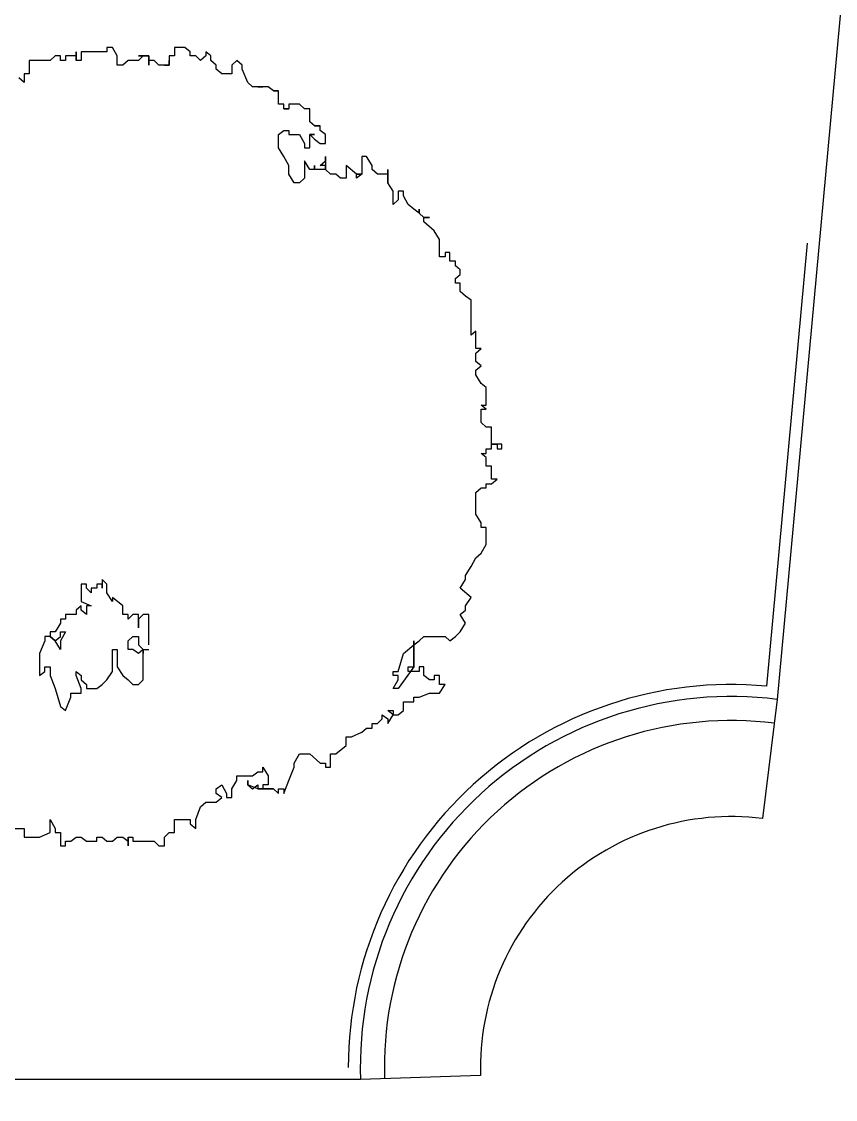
# Model space of a CAD drawing. Extents: x -30 to 1202, y 231 to 898.
# Drawn here: x 167.27 to 174.04, y 364.38 to 373.36 of the extents above; entities that cross this region are included whole.
import ezdxf

# ---------------------------------------------------------------- set-up
doc = ezdxf.new("R2010")
doc.units = 0
doc.header["$LTSCALE"] = 0.04
doc.layers.get('0').update_dxf_attribs({"linetype": 'CONTINUOUS'})
for name, color, linetype in [('0.1', 1, 'CONTINUOUS'), ('0.5', 5, 'CONTINUOUS'), ('CONTORXXNP----00', 255, 'CONTINUOUS'), ('PISO', 1, 'CONTINUOUS'), ('PISOS', 1, 'CONTINUOUS')]:
    doc.layers.add(name, color=color, linetype=linetype)
doc.styles.get("Standard").update_dxf_attribs({"font": 'romans.shx'})

# ---------------------------------------------------------------- blocks, each defined once
blk = doc.blocks.new('ARB3')
at = {"color": 0}
for p, q in [((0.0136, 0.4913), (0.0078, 0.4913)), ((0.0078, 0.4913), (0.0078, 0.4852)), ((0.0078, 0.4852), (0.0078, 0.4782)), ((0.0078, 0.4782), (0.0078, 0.4852)), ((0.0078, 0.4852), (0.0136, 0.4852)), ((0.0078, 0.4852), (0.0136, 0.4852)), ((0.0136, 0.4852), (0.0136, 0.4913)), ((0.0581, 0.4782), (0.0523, 0.4852)), ((0.0523, 0.4852), (0.0523, 0.4782)), ((-0.0646, 0.4713), (-0.0698, 0.4652)), ((-0.042, 0.4713), (-0.0646, 0.4713)), ((-0.0368, 0.4713), (-0.042, 0.4652)), ((-0.042, 0.4652), (-0.042, 0.4713)), ((-0.0368, 0.4652), (-0.0368, 0.4713)), ((-0.0142, 0.4713), (-0.02, 0.4652)), ((0.0078, 0.4782), (-0.0142, 0.4782)), ((-0.0142, 0.4782), (-0.0142, 0.4713)), ((0.0136, 0.4782), (0.0078, 0.4782)), ((0.0136, 0.4713), (0.0136, 0.4782)), ((0.0194, 0.4713), (0.0136, 0.4713)), ((0.0245, 0.4713), (0.0194, 0.4652)), ((0.0194, 0.4652), (0.0194, 0.4713)), ((0.0355, 0.4713), (0.0245, 0.4713)), ((0.0523, 0.4782), (0.0355, 0.4782)), ((0.0355, 0.4782), (0.0355, 0.4713)), ((0.0581, 0.4713), (0.0581, 0.4782)), ((0.0633, 0.4713), (0.0581, 0.4713)), ((0.0633, 0.4652), (0.0633, 0.4713)), ((0.1356, 0.4713), (0.1137, 0.4713)), ((0.1137, 0.4713), (0.1137, 0.4652)), ((0.1466, 0.4652), (0.1356, 0.4713)), ((-0.1143, 0.4583), (-0.1363, 0.4583)), ((-0.1363, 0.4583), (-0.1311, 0.4521)), ((-0.1085, 0.4583), (-0.1143, 0.4652)), ((-0.1143, 0.4652), (-0.1143, 0.4583)), ((-0.0975, 0.4583), (-0.1085, 0.4583)), ((-0.0924, 0.4652), (-0.0975, 0.4583)), ((-0.0866, 0.4583), (-0.0924, 0.4652)), ((-0.0807, 0.4583), (-0.0866, 0.4583)), ((-0.0698, 0.4652), (-0.0807, 0.4583)), ((-0.02, 0.4652), (-0.0368, 0.4652)), ((0.0691, 0.4583), (0.0633, 0.4652)), ((0.0969, 0.4583), (0.0691, 0.4583)), ((0.1079, 0.4652), (0.0969, 0.4583)), ((0.1137, 0.4652), (0.1079, 0.4652)), ((0.1524, 0.4583), (0.1466, 0.4652)), ((0.1634, 0.4521), (0.1524, 0.4583)), ((-0.1809, 0.4452), (-0.1867, 0.4383)), ((-0.1757, 0.4521), (-0.1809, 0.4452)), ((-0.1311, 0.4521), (-0.1757, 0.4521)), ((0.175, 0.4452), (0.1634, 0.4521)), ((0.1802, 0.4452), (0.175, 0.4452)), ((0.1912, 0.4383), (0.1802, 0.4452)), ((0.2028, 0.4521), (0.1912, 0.4383)), ((0.2138, 0.4452), (0.2028, 0.4521)), ((0.219, 0.4452), (0.2138, 0.4452)), ((0.2248, 0.4383), (0.219, 0.4452)), ((0.2358, 0.4452), (0.2248, 0.4383)), ((0.2467, 0.4383), (0.2358, 0.4452)), ((-0.2196, 0.4321), (-0.2254, 0.4321)), ((-0.2254, 0.4321), (-0.2254, 0.4252)), ((-0.2144, 0.4383), (-0.2196, 0.4321)), ((-0.2086, 0.4383), (-0.2144, 0.4383)), ((-0.2035, 0.4321), (-0.2086, 0.4383)), ((-0.1976, 0.4321), (-0.2035, 0.4321)), ((-0.1867, 0.4383), (-0.1976, 0.4383)), ((-0.1976, 0.4383), (-0.1976, 0.4321)), ((0.2525, 0.4321), (0.2467, 0.4383)), ((0.2584, 0.4252), (0.2525, 0.4321)), ((-0.2532, 0.4121), (-0.2642, 0.4052)), ((-0.2312, 0.4121), (-0.2532, 0.4121)), ((-0.2254, 0.4252), (-0.2364, 0.4252)), ((-0.2364, 0.4252), (-0.2364, 0.419)), ((-0.2364, 0.419), (-0.2312, 0.419)), ((-0.2312, 0.419), (-0.2312, 0.4121)), ((0.2525, 0.419), (0.2584, 0.4252)), ((0.2525, 0.3921), (0.2525, 0.419)), ((0.3139, 0.4121), (0.3023, 0.4121)), ((0.3023, 0.4121), (0.3023, 0.4052)), ((0.3249, 0.4121), (0.3139, 0.419)), ((0.3139, 0.419), (0.3139, 0.4121)), ((0.3249, 0.399), (0.3249, 0.4121)), ((-0.281, 0.3921), (-0.281, 0.399)), ((-0.281, 0.399), (-0.281, 0.3921)), ((-0.2642, 0.4052), (-0.2758, 0.3921)), ((0.3023, 0.4052), (0.3081, 0.4052)), ((0.3081, 0.399), (0.3023, 0.3921)), ((0.3081, 0.4052), (0.3081, 0.399)), ((0.3301, 0.386), (0.3249, 0.399)), ((-0.2868, 0.386), (-0.2919, 0.386)), ((-0.2919, 0.386), (-0.2868, 0.386)), ((-0.2868, 0.386), (-0.2919, 0.3791)), ((-0.281, 0.3921), (-0.2868, 0.386)), ((-0.2758, 0.3921), (-0.281, 0.3921)), ((0.2584, 0.386), (0.2525, 0.3921)), ((0.2635, 0.3791), (0.2584, 0.386)), ((0.3023, 0.3921), (0.2913, 0.3921)), ((0.2913, 0.3921), (0.2913, 0.386)), ((0.2913, 0.386), (0.2971, 0.386)), ((0.2971, 0.386), (0.2971, 0.3721)), ((0.3301, 0.3791), (0.3301, 0.386)), ((-0.2978, 0.3721), (-0.3087, 0.366)), ((-0.2919, 0.3791), (-0.2978, 0.3721)), ((0.2913, 0.3791), (0.2584, 0.3791)), ((0.2584, 0.3791), (0.2913, 0.3791)), ((0.2745, 0.366), (0.2635, 0.3791)), ((0.2913, 0.3721), (0.2913, 0.3791)), ((0.2913, 0.3791), (0.3191, 0.3591)), ((0.2971, 0.3721), (0.2913, 0.3721)), ((0.3359, 0.3791), (0.3301, 0.3791)), ((0.3359, 0.366), (0.3359, 0.3791)), ((-0.3087, 0.366), (-0.3146, 0.366)), ((-0.3146, 0.366), (-0.3146, 0.3591)), ((-0.3146, 0.3591), (-0.3036, 0.3591)), ((-0.3036, 0.3591), (-0.2978, 0.3529)), ((0.2971, 0.3591), (0.2745, 0.366)), ((0.2971, 0.3529), (0.2971, 0.3591)), ((0.3081, 0.3591), (0.3023, 0.3591)), ((0.3023, 0.3591), (0.3023, 0.3529)), ((0.3191, 0.3529), (0.3081, 0.3591)), ((0.3191, 0.3591), (0.3191, 0.3529)), ((0.3468, 0.366), (0.3359, 0.366)), ((0.3527, 0.3591), (0.3468, 0.366)), ((0.3527, 0.3529), (0.3527, 0.3591)), ((-0.3255, 0.346), (-0.3423, 0.346)), ((-0.3423, 0.346), (-0.3365, 0.346)), ((-0.3365, 0.346), (-0.3365, 0.3329)), ((-0.3146, 0.3529), (-0.3255, 0.346)), ((-0.2978, 0.3529), (-0.3146, 0.3529)), ((0.3023, 0.3529), (0.2971, 0.3529)), ((0.3527, 0.3529), (0.3468, 0.346)), ((0.3468, 0.346), (0.3468, 0.3529)), ((0.3468, 0.3529), (0.3527, 0.3529)), ((0.3636, 0.346), (0.3527, 0.3529)), ((0.3527, 0.3391), (0.3578, 0.346)), ((0.3578, 0.346), (0.3636, 0.346)), ((-0.3365, 0.3329), (-0.3423, 0.326)), ((0.3578, 0.3391), (0.3527, 0.3391)), ((0.3636, 0.3329), (0.3578, 0.3391)), ((0.3636, 0.326), (0.3636, 0.3329)), ((-0.3475, 0.326), (-0.3591, 0.3191)), ((-0.3591, 0.3191), (-0.3591, 0.3129)), ((-0.3423, 0.326), (-0.3475, 0.326)), ((0.3695, 0.326), (0.3636, 0.326)), ((0.3695, 0.3191), (0.3695, 0.326)), ((0.3746, 0.3129), (0.3695, 0.3191)), ((-0.3591, 0.3129), (-0.3365, 0.3129)), ((-0.3365, 0.306), (-0.3475, 0.2929)), ((-0.3365, 0.3129), (-0.3365, 0.306)), ((-0.3365, 0.306), (-0.3365, 0.3129)), ((-0.3365, 0.3129), (-0.3313, 0.306)), ((-0.3313, 0.306), (-0.3365, 0.306)), ((0.3804, 0.2998), (0.3746, 0.3129)), ((-0.3475, 0.2929), (-0.3313, 0.2929)), ((-0.3313, 0.2929), (-0.3313, 0.286)), ((0.3804, 0.2929), (0.3804, 0.2998)), ((0.3914, 0.2929), (0.3804, 0.2929)), ((0.4024, 0.2799), (0.3914, 0.2929)), ((-0.3313, 0.286), (-0.3365, 0.2799)), ((-0.3365, 0.2799), (-0.3365, 0.2729)), ((0.4024, 0.2729), (0.4024, 0.2799)), ((-0.3869, 0.2668), (-0.3921, 0.2599)), ((-0.3753, 0.2668), (-0.3869, 0.2668)), ((-0.3753, 0.2599), (-0.3753, 0.2668)), ((-0.3533, 0.2668), (-0.3591, 0.2668)), ((-0.3591, 0.2668), (-0.3423, 0.2668)), ((-0.3475, 0.2599), (-0.3533, 0.2668)), ((-0.3423, 0.2668), (-0.3475, 0.2668)), ((-0.3475, 0.2668), (-0.3475, 0.2599)), ((-0.3365, 0.2729), (-0.3423, 0.2668)), ((-0.3423, 0.2668), (-0.3423, 0.2529)), ((0.4192, 0.2729), (0.4024, 0.2729)), ((0.414, 0.2599), (0.414, 0.2668)), ((0.414, 0.2668), (0.4192, 0.2668)), ((0.4192, 0.2668), (0.4192, 0.2729)), ((-0.3979, 0.2529), (-0.403, 0.2468)), ((-0.3921, 0.2599), (-0.3979, 0.2599)), ((-0.3979, 0.2599), (-0.3979, 0.2529)), ((-0.3979, 0.2529), (-0.3979, 0.2599)), ((-0.3979, 0.2599), (-0.3979, 0.2529)), ((-0.3869, 0.2468), (-0.3869, 0.2529)), ((-0.3869, 0.2529), (-0.3869, 0.2468)), ((-0.3869, 0.2468), (-0.3811, 0.2529)), ((-0.3811, 0.2529), (-0.3753, 0.2599)), ((-0.3423, 0.2529), (-0.3475, 0.2529)), ((-0.3475, 0.2529), (-0.3423, 0.2529)), ((-0.3423, 0.2529), (-0.3423, 0.2468)), ((0.4024, 0.2468), (0.414, 0.2599)), ((-0.4198, 0.2399), (-0.4256, 0.2337)), ((-0.4256, 0.2337), (-0.4256, 0.2199)), ((-0.403, 0.2468), (-0.4198, 0.2468)), ((-0.4198, 0.2468), (-0.4198, 0.2399)), ((-0.3701, 0.2468), (-0.3869, 0.2468)), ((-0.3869, 0.2337), (-0.3753, 0.2399)), ((-0.3869, 0.2199), (-0.3869, 0.2337)), ((-0.3753, 0.2399), (-0.3701, 0.2399)), ((-0.3701, 0.2399), (-0.3701, 0.2468)), ((-0.3423, 0.2468), (-0.3533, 0.2399)), ((-0.3533, 0.2399), (-0.3313, 0.2399)), ((-0.3313, 0.2399), (-0.3255, 0.2337)), ((-0.3255, 0.2337), (-0.3255, 0.2268)), ((0.4024, 0.2337), (0.4024, 0.2468)), ((0.414, 0.2268), (0.4024, 0.2337)), ((-0.4256, 0.2199), (-0.4198, 0.2199)), ((-0.4198, 0.2199), (-0.4198, 0.2137)), ((-0.4198, 0.2137), (-0.4198, 0.2199)), ((-0.4198, 0.2199), (-0.4198, 0.2137)), ((-0.3921, 0.2137), (-0.3921, 0.2199)), ((-0.3921, 0.2199), (-0.3869, 0.2199)), ((-0.3475, 0.2199), (-0.3591, 0.2137)), ((-0.3365, 0.2199), (-0.3475, 0.2199)), ((-0.3255, 0.2268), (-0.3365, 0.2199)), ((0.4192, 0.2268), (0.414, 0.2268)), ((0.436, 0.2199), (0.4192, 0.2268)), ((0.4528, 0.2137), (0.436, 0.2199)), ((-0.4256, 0.2068), (-0.4424, 0.2068)), ((-0.4424, 0.2068), (-0.4424, 0.2007)), ((-0.4424, 0.2007), (-0.4424, 0.2068)), ((-0.4424, 0.2068), (-0.4424, 0.2007)), ((-0.4198, 0.2137), (-0.4256, 0.2137)), ((-0.4256, 0.2137), (-0.4256, 0.2068)), ((-0.3869, 0.2068), (-0.3921, 0.2137)), ((-0.3701, 0.2068), (-0.3869, 0.2068)), ((-0.3591, 0.2137), (-0.3701, 0.2068)), ((0.447, 0.2068), (0.447, 0.2137)), ((0.447, 0.2137), (0.4528, 0.2137)), ((0.447, 0.2007), (0.4528, 0.2068)), ((0.4528, 0.2068), (0.447, 0.2068)), ((-0.4424, 0.2007), (-0.4476, 0.1937)), ((-0.4476, 0.1937), (-0.4476, 0.1807)), ((0.4192, 0.1868), (0.4302, 0.1937)), ((0.4302, 0.1937), (0.4418, 0.1937)), ((0.4418, 0.1937), (0.4418, 0.1868)), ((0.447, 0.1807), (0.447, 0.2007)), ((-0.4476, 0.1807), (-0.4476, 0.1868)), ((-0.4476, 0.1868), (-0.4476, 0.1737)), ((0.425, 0.1868), (0.4192, 0.1868)), ((0.425, 0.1807), (0.425, 0.1868)), ((0.4302, 0.1737), (0.425, 0.1807)), ((0.4418, 0.1868), (0.447, 0.1868)), ((0.447, 0.1807), (0.4418, 0.1676)), ((0.447, 0.1737), (0.4418, 0.1807)), ((0.4418, 0.1807), (0.447, 0.1807)), ((0.447, 0.1868), (0.447, 0.1807)), ((-0.4534, 0.1676), (-0.4702, 0.1607)), ((-0.4476, 0.1737), (-0.4534, 0.1676)), ((0.4302, 0.1537), (0.4302, 0.1737)), ((0.4418, 0.1676), (0.436, 0.1676)), ((0.436, 0.1676), (0.4418, 0.1676)), ((0.4418, 0.1676), (0.447, 0.1737)), ((-0.4754, 0.1607), (-0.4812, 0.1537)), ((-0.4812, 0.1537), (-0.4754, 0.1476)), ((-0.4702, 0.1607), (-0.4754, 0.1607)), ((0.436, 0.1537), (0.4302, 0.1537)), ((0.447, 0.1476), (0.436, 0.1537)), ((-0.4754, 0.1476), (-0.4644, 0.1476)), ((-0.4644, 0.1476), (-0.4644, 0.1345)), ((0.4418, 0.1345), (0.4528, 0.1407)), ((0.4579, 0.1476), (0.447, 0.1476)), ((0.4528, 0.1407), (0.4579, 0.1407)), ((0.4579, 0.1407), (0.4579, 0.1476)), ((-0.4754, 0.1276), (-0.4812, 0.1207)), ((-0.4702, 0.1276), (-0.4754, 0.1276)), ((-0.4644, 0.1345), (-0.4702, 0.1276)), ((0.447, 0.1276), (0.4418, 0.1345)), ((0.4528, 0.1276), (0.447, 0.1276)), ((0.4579, 0.1345), (0.4528, 0.1276)), ((0.4638, 0.1276), (0.4579, 0.1345)), ((0.4638, 0.1145), (0.4638, 0.1276)), ((-0.487, 0.1207), (-0.4922, 0.1145)), ((-0.4922, 0.1145), (-0.487, 0.1145)), ((-0.4812, 0.1207), (-0.487, 0.1207)), ((-0.487, 0.1145), (-0.4812, 0.1076)), ((0.4696, 0.1076), (0.4638, 0.1145)), ((-0.4812, 0.1076), (-0.487, 0.1015)), ((-0.487, 0.1015), (-0.487, 0.0945)), ((0.4857, 0.1015), (0.4696, 0.1076)), ((0.4973, 0.1015), (0.4857, 0.1015)), ((0.4915, 0.0945), (0.4973, 0.1015)), ((-0.487, 0.0945), (-0.4922, 0.0945)), ((0.4857, 0.0745), (0.4857, 0.0945)), ((0.4857, 0.0945), (0.4915, 0.0945)), ((-0.498, 0.0745), (-0.487, 0.0745)), ((-0.487, 0.0745), (-0.487, 0.0676)), ((0.5025, 0.0745), (0.4857, 0.0745)), ((0.5025, 0.0676), (0.5025, 0.0745)), ((-0.487, 0.0676), (-0.4754, 0.0676)), ((-0.4754, 0.0676), (-0.4812, 0.0676)), ((-0.4812, 0.0676), (-0.4754, 0.0676)), ((-0.4754, 0.0676), (-0.4754, 0.0615)), ((-0.4754, 0.0615), (-0.4754, 0.0676)), ((-0.4754, 0.0676), (-0.4754, 0.0546)), ((0.5083, 0.0615), (0.5025, 0.0676)), ((0.5193, 0.0615), (0.5083, 0.0615)), ((0.5193, 0.0546), (0.5193, 0.0615)), ((-0.4754, 0.0415), (-0.487, 0.0415)), ((-0.487, 0.0415), (-0.487, 0.0284)), ((-0.4754, 0.0546), (-0.4812, 0.0484)), ((-0.4812, 0.0484), (-0.4812, 0.0415)), ((-0.4812, 0.0415), (-0.4754, 0.0415)), ((0.2635, 0.0415), (0.2248, 0.0415)), ((0.2248, 0.0415), (0.2248, 0.0346)), ((0.2693, 0.0346), (0.2693, 0.0415)), ((0.5135, 0.0484), (0.5193, 0.0546)), ((0.5135, 0.0215), (0.5135, 0.0484)), ((-0.487, 0.0284), (-0.487, 0.0346)), ((-0.487, 0.0346), (-0.4812, 0.0284)), ((-0.4812, 0.0284), (-0.4812, 0.0153)), ((0.2248, 0.0346), (0.2306, 0.0284)), ((0.2416, 0.0284), (0.2248, 0.0284)), ((0.2248, 0.0284), (0.2248, 0.0215)), ((0.2306, 0.0284), (0.2416, 0.0284)), ((0.2525, 0.0215), (0.2525, 0.0284)), ((0.2525, 0.0284), (0.2635, 0.0284)), ((0.2635, 0.0284), (0.2693, 0.0346)), ((0.3081, 0.0346), (0.2693, 0.0346)), ((0.2693, 0.0346), (0.2745, 0.0284)), ((0.2693, 0.0346), (0.2745, 0.0346)), ((0.2745, 0.0346), (0.2693, 0.0346)), ((0.2745, 0.0284), (0.2693, 0.0215)), ((0.3139, 0.0284), (0.3081, 0.0346)), ((0.3139, 0.0215), (0.3139, 0.0284)), ((-0.4812, 0.0153), (-0.4754, 0.0084)), ((0.2248, 0.0215), (0.2306, 0.0153)), ((0.2306, 0.0153), (0.2248, 0.0153)), ((0.2248, 0.0153), (0.2248, 0.0084)), ((0.2584, 0.0153), (0.2525, 0.0215)), ((0.2693, 0.0153), (0.2584, 0.0153)), ((0.2693, 0.0215), (0.2693, 0.0153)), ((0.3023, 0.0084), (0.3081, 0.0153)), ((0.3081, 0.0153), (0.3139, 0.0215)), ((0.5083, 0.0153), (0.5083, 0.0215)), ((0.5083, 0.0215), (0.5135, 0.0215)), ((0.5083, 0.0084), (0.5135, 0.0153)), ((0.5193, 0.0153), (0.5083, 0.0153)), ((0.5135, 0.0153), (0.5193, 0.0153)), ((-0.487, 0.0015), (-0.498, -0.0047)), ((-0.4754, 0.0015), (-0.487, 0.0015)), ((-0.4754, 0.0084), (-0.4754, 0.0015)), ((0.2138, 0.0084), (0.2028, -0.0047)), ((0.2248, 0.0084), (0.2138, 0.0084)), ((0.2693, -0.0047), (0.2693, 0.0015)), ((0.2693, 0.0015), (0.2913, 0.0015)), ((0.2913, 0.0015), (0.3023, 0.0084)), ((0.5083, 0.0015), (0.5083, 0.0084)), ((0.5135, -0.0047), (0.5083, 0.0015)), ((0.186, -0.0116), (0.1802, -0.0177)), ((0.197, -0.0116), (0.186, -0.0116)), ((0.208, -0.0047), (0.197, -0.0116)), ((0.2028, -0.0047), (0.208, -0.0047)), ((0.2971, -0.0047), (0.2693, -0.0047)), ((0.3081, -0.0116), (0.2971, -0.0047)), ((0.3139, -0.0177), (0.3081, -0.0116)), ((0.5083, -0.0177), (0.5135, -0.0116)), ((0.5135, -0.0116), (0.5135, -0.0047)), ((0.1802, -0.0177), (0.1912, -0.0177)), ((0.1912, -0.0177), (0.186, -0.0177)), ((0.186, -0.0177), (0.186, -0.0247)), ((0.186, -0.0247), (0.1912, -0.0247)), ((0.1912, -0.0247), (0.1912, -0.0316)), ((0.3191, -0.0247), (0.3139, -0.0177)), ((0.3191, -0.0377), (0.3191, -0.0247)), ((0.5083, -0.0247), (0.5083, -0.0177)), ((0.5135, -0.0247), (0.5083, -0.0247)), ((0.5135, -0.0377), (0.5135, -0.0247)), ((0.1912, -0.0377), (0.186, -0.0377)), ((0.186, -0.0377), (0.186, -0.0446)), ((0.1912, -0.0316), (0.197, -0.0316)), ((0.197, -0.0316), (0.1912, -0.0377)), ((0.208, -0.0446), (0.2138, -0.0316)), ((0.2138, -0.0316), (0.2138, -0.0377)), ((0.2138, -0.0377), (0.2248, -0.0377)), ((0.2248, -0.0377), (0.219, -0.0446)), ((0.3081, -0.0446), (0.3139, -0.0377)), ((0.3139, -0.0377), (0.3191, -0.0377)), ((0.5083, -0.0446), (0.5135, -0.0377)), ((-0.4922, -0.0446), (-0.4812, -0.0446)), ((-0.4812, -0.0508), (-0.4922, -0.0508)), ((-0.4922, -0.0508), (-0.487, -0.0508)), ((-0.487, -0.0508), (-0.487, -0.0646)), ((-0.4812, -0.0446), (-0.4812, -0.0508)), ((0.186, -0.0446), (0.208, -0.0446)), ((0.219, -0.0446), (0.2138, -0.0446)), ((0.2138, -0.0446), (0.219, -0.0508)), ((0.219, -0.0508), (0.2248, -0.0508)), ((0.2248, -0.0508), (0.2248, -0.0646)), ((0.2971, -0.0508), (0.3023, -0.0446)), ((0.3023, -0.0508), (0.2971, -0.0508)), ((0.3191, -0.0446), (0.3023, -0.0508)), ((0.3023, -0.0446), (0.3081, -0.0446)), ((0.3249, -0.0446), (0.3191, -0.0446)), ((0.3249, -0.0577), (0.3249, -0.0446)), ((0.5083, -0.0508), (0.5083, -0.0446)), ((0.5135, -0.0577), (0.5083, -0.0508)), ((-0.487, -0.0646), (-0.4812, -0.0646)), ((-0.4812, -0.0646), (-0.4812, -0.0708)), ((0.2248, -0.0646), (0.2306, -0.0646)), ((0.2306, -0.0646), (0.2306, -0.0708)), ((0.2467, -0.0708), (0.2467, -0.0646)), ((0.2467, -0.0646), (0.2584, -0.0708)), ((0.3301, -0.0577), (0.3249, -0.0577)), ((0.3468, -0.0646), (0.3301, -0.0577)), ((0.3417, -0.0708), (0.3468, -0.0646)), ((0.5135, -0.0646), (0.5135, -0.0577)), ((0.5193, -0.0646), (0.5135, -0.0646)), ((0.5193, -0.0708), (0.5193, -0.0646)), ((-0.4812, -0.0708), (-0.487, -0.0708)), ((-0.487, -0.0708), (-0.487, -0.0777)), ((-0.487, -0.0777), (-0.4812, -0.0839)), ((0.2306, -0.0708), (0.2358, -0.0708)), ((0.2358, -0.0708), (0.2467, -0.0777)), ((0.2525, -0.0708), (0.2467, -0.0708)), ((0.2467, -0.0777), (0.2467, -0.0839)), ((0.2584, -0.0777), (0.2525, -0.0708)), ((0.2525, -0.0839), (0.2584, -0.0777)), ((0.2584, -0.0777), (0.2525, -0.0839)), ((0.2584, -0.0708), (0.2693, -0.0708)), ((0.2693, -0.0708), (0.2584, -0.0777)), ((0.3023, -0.0839), (0.3191, -0.0777)), ((0.3191, -0.0777), (0.3417, -0.0708)), ((0.4857, -0.0839), (0.4973, -0.0777)), ((0.4973, -0.0777), (0.5025, -0.0777)), ((0.5025, -0.0777), (0.5025, -0.0708)), ((0.5025, -0.0708), (0.5193, -0.0708)), ((-0.4812, -0.0839), (-0.4812, -0.1108)), ((0.2467, -0.0839), (0.2525, -0.0839)), ((0.2525, -0.0839), (0.2525, -0.0908)), ((0.2525, -0.0908), (0.2584, -0.0908)), ((0.2584, -0.0908), (0.2745, -0.0977)), ((0.2913, -0.0908), (0.2913, -0.0839)), ((0.2913, -0.0839), (0.3023, -0.0839)), ((0.2971, -0.0908), (0.2913, -0.0908)), ((0.3023, -0.0977), (0.2971, -0.0908)), ((0.5025, -0.0839), (0.4857, -0.0839)), ((0.5083, -0.0977), (0.5025, -0.0839)), ((0.2745, -0.0977), (0.3023, -0.0977)), ((0.5083, -0.1169), (0.5083, -0.0977)), ((-0.4812, -0.1108), (-0.4644, -0.1108)), ((-0.4644, -0.1108), (-0.4644, -0.1169)), ((-0.4644, -0.1169), (-0.4534, -0.1169)), ((-0.4534, -0.1169), (-0.4592, -0.1238)), ((0.4973, -0.1369), (0.4973, -0.1169)), ((0.4973, -0.1169), (0.5083, -0.1169))]:
    blk.add_line(p, q, dxfattribs=at)
for p, q in [((-0.4922, 0.0945), (-0.498, 0.0876)), ((-0.498, 0.0876), (-0.498, 0.0745)), ((-0.498, -0.0047), (-0.498, -0.0116)), ((-0.498, -0.0116), (-0.4922, -0.0116)), ((-0.4922, -0.0116), (-0.4922, -0.0446))]:
    blk.add_line(p, q)
at = {"layer": 'CONTORXXNP----00'}
for p, q in [((0.0523, 0.4852), (0.0523, 0.4782)), ((0.0581, 0.4782), (0.0523, 0.4852)), ((-0.0646, 0.4713), (-0.0698, 0.4652)), ((-0.042, 0.4713), (-0.0646, 0.4713)), ((-0.042, 0.4652), (-0.042, 0.4713)), ((-0.0368, 0.4713), (-0.042, 0.4652)), ((-0.0368, 0.4652), (-0.0368, 0.4713)), ((-0.0142, 0.4713), (-0.02, 0.4652)), ((-0.0142, 0.4782), (-0.0142, 0.4713)), ((0.0078, 0.4782), (-0.0142, 0.4782)), ((0.0136, 0.4782), (0.0078, 0.4782)), ((0.0136, 0.4713), (0.0136, 0.4782)), ((0.0194, 0.4713), (0.0136, 0.4713)), ((0.0194, 0.4652), (0.0194, 0.4713)), ((0.0245, 0.4713), (0.0194, 0.4652)), ((0.0355, 0.4713), (0.0245, 0.4713)), ((0.0355, 0.4782), (0.0355, 0.4713)), ((0.0523, 0.4782), (0.0355, 0.4782)), ((0.0581, 0.4713), (0.0581, 0.4782)), ((0.0633, 0.4713), (0.0581, 0.4713)), ((0.0633, 0.4652), (0.0633, 0.4713)), ((0.1137, 0.4713), (0.1137, 0.4652)), ((0.1356, 0.4713), (0.1137, 0.4713)), ((0.1466, 0.4652), (0.1356, 0.4713)), ((-0.1363, 0.4583), (-0.1311, 0.4521)), ((-0.1143, 0.4583), (-0.1363, 0.4583)), ((-0.1143, 0.4652), (-0.1143, 0.4583)), ((-0.1085, 0.4583), (-0.1143, 0.4652)), ((-0.0975, 0.4583), (-0.1085, 0.4583)), ((-0.0924, 0.4652), (-0.0975, 0.4583)), ((-0.0866, 0.4583), (-0.0924, 0.4652)), ((-0.0807, 0.4583), (-0.0866, 0.4583)), ((-0.0698, 0.4652), (-0.0807, 0.4583)), ((-0.02, 0.4652), (-0.0368, 0.4652)), ((0.0691, 0.4583), (0.0633, 0.4652)), ((0.0969, 0.4583), (0.0691, 0.4583)), ((0.1079, 0.4652), (0.0969, 0.4583)), ((0.1137, 0.4652), (0.1079, 0.4652)), ((0.1524, 0.4583), (0.1466, 0.4652)), ((0.1634, 0.4521), (0.1524, 0.4583)), ((-0.1809, 0.4452), (-0.1867, 0.4383)), ((-0.1757, 0.4521), (-0.1809, 0.4452)), ((-0.1311, 0.4521), (-0.1757, 0.4521)), ((0.175, 0.4452), (0.1634, 0.4521)), ((0.1802, 0.4452), (0.175, 0.4452)), ((0.1912, 0.4383), (0.1802, 0.4452)), ((0.2028, 0.4521), (0.1912, 0.4383)), ((0.2138, 0.4452), (0.2028, 0.4521)), ((0.219, 0.4452), (0.2138, 0.4452)), ((0.2248, 0.4383), (0.219, 0.4452)), ((0.2358, 0.4452), (0.2248, 0.4383)), ((0.2467, 0.4383), (0.2358, 0.4452)), ((-0.2254, 0.4321), (-0.2254, 0.4252)), ((-0.2196, 0.4321), (-0.2254, 0.4321)), ((-0.2144, 0.4383), (-0.2196, 0.4321)), ((-0.2086, 0.4383), (-0.2144, 0.4383)), ((-0.2035, 0.4321), (-0.2086, 0.4383)), ((-0.1976, 0.4321), (-0.2035, 0.4321)), ((-0.1976, 0.4383), (-0.1976, 0.4321)), ((-0.1867, 0.4383), (-0.1976, 0.4383)), ((0.2525, 0.4321), (0.2467, 0.4383)), ((0.2584, 0.4252), (0.2525, 0.4321)), ((-0.2532, 0.4121), (-0.2642, 0.4052)), ((-0.2312, 0.4121), (-0.2532, 0.4121)), ((-0.2364, 0.4252), (-0.2364, 0.419)), ((-0.2254, 0.4252), (-0.2364, 0.4252)), ((-0.2364, 0.419), (-0.2312, 0.419)), ((-0.2312, 0.419), (-0.2312, 0.4121)), ((0.2525, 0.419), (0.2584, 0.4252)), ((0.2525, 0.3921), (0.2525, 0.419)), ((0.3023, 0.4121), (0.3023, 0.4052)), ((0.3139, 0.4121), (0.3023, 0.4121)), ((0.3139, 0.419), (0.3139, 0.4121)), ((0.3249, 0.4121), (0.3139, 0.419)), ((0.3249, 0.399), (0.3249, 0.4121)), ((-0.2642, 0.4052), (-0.2758, 0.3921)), ((0.3023, 0.4052), (0.3081, 0.4052)), ((0.3081, 0.399), (0.3023, 0.3921)), ((0.3081, 0.4052), (0.3081, 0.399)), ((0.3301, 0.386), (0.3249, 0.399)), ((-0.2868, 0.386), (-0.2919, 0.3791)), ((-0.281, 0.3921), (-0.2868, 0.386)), ((-0.2758, 0.3921), (-0.281, 0.3921)), ((0.2584, 0.386), (0.2525, 0.3921)), ((0.2635, 0.3791), (0.2584, 0.386)), ((0.2913, 0.3921), (0.2913, 0.386)), ((0.3023, 0.3921), (0.2913, 0.3921)), ((0.2913, 0.386), (0.2971, 0.386)), ((0.2971, 0.386), (0.2971, 0.3749)), ((0.3301, 0.3791), (0.3301, 0.386)), ((-0.2978, 0.3721), (-0.3087, 0.366)), ((-0.2919, 0.3791), (-0.2978, 0.3721)), ((0.2745, 0.366), (0.2635, 0.3791)), ((0.2971, 0.3749), (0.3191, 0.3591)), ((0.3359, 0.3791), (0.3301, 0.3791)), ((0.3359, 0.366), (0.3359, 0.3791)), ((-0.3146, 0.366), (-0.3146, 0.3591)), ((-0.3087, 0.366), (-0.3146, 0.366)), ((-0.3146, 0.3591), (-0.3036, 0.3591)), ((-0.3036, 0.3591), (-0.2978, 0.3529)), ((0.2971, 0.3591), (0.2745, 0.366)), ((0.2971, 0.3529), (0.2971, 0.3591)), ((0.3023, 0.3591), (0.3023, 0.3529)), ((0.3081, 0.3591), (0.3023, 0.3591)), ((0.3191, 0.3529), (0.3081, 0.3591)), ((0.3191, 0.3591), (0.3191, 0.3529)), ((0.3468, 0.366), (0.3359, 0.366)), ((0.3527, 0.3591), (0.3468, 0.366)), ((0.3527, 0.3529), (0.3527, 0.3591)), ((-0.3365, 0.346), (-0.3255, 0.346)), ((-0.3365, 0.346), (-0.3365, 0.3329)), ((-0.3146, 0.3529), (-0.3255, 0.346)), ((-0.2978, 0.3529), (-0.3146, 0.3529)), ((0.3023, 0.3529), (0.2971, 0.3529)), ((0.3636, 0.346), (0.3527, 0.3529)), ((0.3527, 0.3391), (0.3578, 0.346)), ((0.3578, 0.346), (0.3636, 0.346)), ((-0.3365, 0.3329), (-0.3423, 0.326)), ((0.3578, 0.3391), (0.3527, 0.3391)), ((0.3636, 0.3329), (0.3578, 0.3391)), ((0.3636, 0.326), (0.3636, 0.3329)), ((-0.3475, 0.326), (-0.3591, 0.3191)), ((-0.3591, 0.3191), (-0.3591, 0.3129)), ((-0.3423, 0.326), (-0.3475, 0.326)), ((0.3695, 0.326), (0.3636, 0.326)), ((0.3695, 0.3191), (0.3695, 0.326)), ((0.3746, 0.3129), (0.3695, 0.3191)), ((-0.3591, 0.3129), (-0.3365, 0.3129)), ((-0.3365, 0.306), (-0.3475, 0.2929)), ((-0.3365, 0.306), (-0.3365, 0.3129)), ((-0.3365, 0.3129), (-0.3365, 0.306)), ((0.3804, 0.2998), (0.3746, 0.3129)), ((-0.3475, 0.2929), (-0.3313, 0.2929)), ((-0.3313, 0.2929), (-0.3313, 0.286)), ((0.3804, 0.2929), (0.3804, 0.2998)), ((0.3914, 0.2929), (0.3804, 0.2929)), ((0.4024, 0.2799), (0.3914, 0.2929)), ((-0.3313, 0.286), (-0.3365, 0.2799)), ((-0.3365, 0.2799), (-0.3365, 0.2729)), ((0.4024, 0.2729), (0.4024, 0.2799)), ((-0.3869, 0.2668), (-0.3921, 0.2599)), ((-0.3753, 0.2668), (-0.3869, 0.2668)), ((-0.3753, 0.2599), (-0.3753, 0.2668)), ((-0.3365, 0.2729), (-0.3423, 0.2668)), ((-0.3423, 0.2668), (-0.3423, 0.2529)), ((0.4192, 0.2729), (0.4024, 0.2729)), ((0.414, 0.2668), (0.4192, 0.2668)), ((0.414, 0.2599), (0.414, 0.2668)), ((0.4192, 0.2668), (0.4192, 0.2729)), ((-0.3979, 0.2529), (-0.403, 0.2468)), ((-0.3979, 0.2599), (-0.3979, 0.2529)), ((-0.3979, 0.2529), (-0.3979, 0.2599)), ((-0.3979, 0.2599), (-0.3979, 0.2529)), ((-0.3921, 0.2599), (-0.3979, 0.2599)), ((-0.3869, 0.2468), (-0.3811, 0.2529)), ((-0.3811, 0.2529), (-0.3753, 0.2599)), ((-0.3423, 0.2529), (-0.3423, 0.2468)), ((0.4024, 0.2468), (0.414, 0.2599)), ((-0.4198, 0.2399), (-0.4256, 0.2337)), ((-0.4256, 0.2337), (-0.4256, 0.2199)), ((-0.4198, 0.2468), (-0.4198, 0.2399)), ((-0.403, 0.2468), (-0.4198, 0.2468)), ((-0.3701, 0.2468), (-0.3869, 0.2468)), ((-0.3869, 0.2337), (-0.3753, 0.2399)), ((-0.3869, 0.2199), (-0.3869, 0.2337)), ((-0.3753, 0.2399), (-0.3701, 0.2399)), ((-0.3701, 0.2399), (-0.3701, 0.2468)), ((-0.3423, 0.2468), (-0.3533, 0.2399)), ((-0.3533, 0.2399), (-0.3313, 0.2399)), ((-0.3313, 0.2399), (-0.3255, 0.2337)), ((-0.3255, 0.2337), (-0.3255, 0.2268)), ((0.4024, 0.2337), (0.4024, 0.2468)), ((0.414, 0.2268), (0.4024, 0.2337)), ((-0.4256, 0.2199), (-0.4198, 0.2199)), ((-0.4198, 0.2199), (-0.4198, 0.2137)), ((-0.4198, 0.2137), (-0.4198, 0.2199)), ((-0.4198, 0.2199), (-0.4198, 0.2137)), ((-0.3921, 0.2199), (-0.3869, 0.2199)), ((-0.3921, 0.2137), (-0.3921, 0.2199)), ((-0.3475, 0.2199), (-0.3591, 0.2137)), ((-0.3365, 0.2199), (-0.3475, 0.2199)), ((-0.3255, 0.2268), (-0.3365, 0.2199)), ((0.4192, 0.2268), (0.414, 0.2268)), ((0.436, 0.2199), (0.4192, 0.2268)), ((0.4528, 0.2137), (0.436, 0.2199)), ((-0.4424, 0.2068), (-0.4424, 0.2007)), ((-0.4424, 0.2007), (-0.4424, 0.2068)), ((-0.4424, 0.2068), (-0.4424, 0.2007)), ((-0.4256, 0.2068), (-0.4424, 0.2068)), ((-0.4256, 0.2137), (-0.4256, 0.2068)), ((-0.4198, 0.2137), (-0.4256, 0.2137)), ((-0.3869, 0.2068), (-0.3921, 0.2137)), ((-0.3701, 0.2068), (-0.3869, 0.2068)), ((-0.3591, 0.2137), (-0.3701, 0.2068)), ((0.447, 0.2137), (0.4528, 0.2137)), ((0.447, 0.2068), (0.447, 0.2137)), ((0.4528, 0.2068), (0.447, 0.2068)), ((0.447, 0.2007), (0.4528, 0.2068)), ((-0.4424, 0.2007), (-0.4476, 0.1937)), ((-0.4476, 0.1937), (-0.4476, 0.1807)), ((0.4192, 0.1868), (0.4302, 0.1937)), ((0.4302, 0.1937), (0.4418, 0.1937)), ((0.4418, 0.1937), (0.4418, 0.1868)), ((0.447, 0.2007), (0.447, 0.1868)), ((-0.4476, 0.1868), (-0.4476, 0.1737)), ((-0.4476, 0.1807), (-0.4476, 0.1868)), ((0.425, 0.1868), (0.4192, 0.1868)), ((0.425, 0.1807), (0.425, 0.1868)), ((0.4302, 0.1737), (0.425, 0.1807)), ((0.4418, 0.1868), (0.447, 0.1868)), ((-0.4534, 0.1676), (-0.4702, 0.1607)), ((-0.4476, 0.1737), (-0.4534, 0.1676)), ((0.4302, 0.1537), (0.4302, 0.1737)), ((-0.4754, 0.1607), (-0.4812, 0.1537)), ((-0.4812, 0.1537), (-0.4754, 0.1476)), ((-0.4702, 0.1607), (-0.4754, 0.1607)), ((0.436, 0.1537), (0.4302, 0.1537)), ((0.447, 0.1476), (0.436, 0.1537)), ((-0.4754, 0.1476), (-0.4644, 0.1476)), ((-0.4644, 0.1476), (-0.4644, 0.1345)), ((0.4418, 0.1345), (0.4528, 0.1407)), ((0.4579, 0.1476), (0.447, 0.1476)), ((0.4528, 0.1407), (0.4579, 0.1407)), ((0.4579, 0.1407), (0.4579, 0.1476)), ((-0.4754, 0.1276), (-0.4812, 0.1207)), ((-0.4702, 0.1276), (-0.4754, 0.1276)), ((-0.4644, 0.1345), (-0.4702, 0.1276)), ((0.447, 0.1276), (0.4418, 0.1345)), ((0.4528, 0.1276), (0.447, 0.1276)), ((0.4579, 0.1345), (0.4528, 0.1276)), ((0.4638, 0.1276), (0.4579, 0.1345)), ((0.4638, 0.1145), (0.4638, 0.1276)), ((-0.487, 0.1207), (-0.4922, 0.1145)), ((-0.4922, 0.1145), (-0.487, 0.1145)), ((-0.4812, 0.1207), (-0.487, 0.1207)), ((-0.487, 0.1145), (-0.4812, 0.1076)), ((0.4696, 0.1076), (0.4638, 0.1145)), ((-0.4812, 0.1076), (-0.487, 0.1015)), ((-0.487, 0.1015), (-0.487, 0.0945)), ((0.4857, 0.1015), (0.4696, 0.1076)), ((0.4973, 0.1015), (0.4857, 0.1015)), ((0.4915, 0.0945), (0.4973, 0.1015)), ((-0.4922, 0.0945), (-0.498, 0.0876)), ((-0.498, 0.0876), (-0.498, 0.0745)), ((-0.487, 0.0945), (-0.4922, 0.0945)), ((0.4857, 0.0945), (0.4915, 0.0945)), ((0.4857, 0.0745), (0.4857, 0.0945)), ((-0.498, 0.0745), (-0.487, 0.0745)), ((-0.487, 0.0745), (-0.487, 0.0676)), ((0.5025, 0.0745), (0.4857, 0.0745)), ((0.5025, 0.0676), (0.5025, 0.0745)), ((-0.487, 0.0676), (-0.4754, 0.0676)), ((-0.4812, 0.0676), (-0.4754, 0.0676)), ((-0.4754, 0.0676), (-0.4812, 0.0676)), ((-0.4754, 0.0676), (-0.4754, 0.0546)), ((-0.4754, 0.0615), (-0.4754, 0.0676)), ((-0.4754, 0.0676), (-0.4754, 0.0615)), ((0.5083, 0.0615), (0.5025, 0.0676)), ((0.5193, 0.0615), (0.5083, 0.0615)), ((0.5193, 0.0546), (0.5193, 0.0615)), ((-0.487, 0.0415), (-0.4812, 0.0415)), ((-0.487, 0.0346), (-0.487, 0.0415)), ((-0.4754, 0.0546), (-0.4812, 0.0484)), ((-0.4812, 0.0484), (-0.4812, 0.0415)), ((0.5135, 0.0484), (0.5193, 0.0546)), ((0.5135, 0.0215), (0.5135, 0.0484)), ((-0.487, 0.0346), (-0.4812, 0.0284)), ((-0.4812, 0.0284), (-0.4812, 0.0153)), ((-0.4812, 0.0153), (-0.4754, 0.0084)), ((0.5083, 0.0215), (0.5135, 0.0215)), ((0.5083, 0.0153), (0.5083, 0.0215)), ((0.5083, 0.0153), (0.5135, 0.0153)), ((0.5083, 0.0084), (0.5135, 0.0153)), ((-0.487, 0.0015), (-0.498, -0.0047)), ((-0.4754, 0.0015), (-0.487, 0.0015)), ((-0.4754, 0.0084), (-0.4754, 0.0015)), ((0.5083, 0.0015), (0.5083, 0.0084)), ((0.5135, -0.0047), (0.5083, 0.0015)), ((-0.498, -0.0047), (-0.498, -0.0116)), ((-0.498, -0.0116), (-0.4922, -0.0116)), ((-0.4922, -0.0116), (-0.4922, -0.0446)), ((0.5083, -0.0177), (0.5135, -0.0116)), ((0.5135, -0.0116), (0.5135, -0.0047)), ((0.5083, -0.0247), (0.5083, -0.0177)), ((0.5135, -0.0247), (0.5083, -0.0247)), ((0.5135, -0.0377), (0.5135, -0.0247)), ((0.5083, -0.0446), (0.5135, -0.0377)), ((-0.4922, -0.0446), (-0.4812, -0.0446)), ((-0.487, -0.0508), (-0.4812, -0.0508)), ((-0.487, -0.0508), (-0.487, -0.0646)), ((-0.4812, -0.0446), (-0.4812, -0.0508)), ((0.5083, -0.0508), (0.5083, -0.0446)), ((0.5135, -0.0577), (0.5083, -0.0508)), ((-0.487, -0.0646), (-0.4812, -0.0646)), ((-0.4812, -0.0646), (-0.4812, -0.0708)), ((0.5135, -0.0646), (0.5135, -0.0577)), ((0.5193, -0.0646), (0.5135, -0.0646)), ((0.5193, -0.0708), (0.5193, -0.0646)), ((-0.487, -0.0708), (-0.487, -0.0777)), ((-0.4812, -0.0708), (-0.487, -0.0708)), ((-0.487, -0.0777), (-0.4812, -0.0839)), ((0.4857, -0.0839), (0.4973, -0.0777)), ((0.4973, -0.0777), (0.5025, -0.0777)), ((0.5025, -0.0708), (0.5193, -0.0708)), ((0.5025, -0.0777), (0.5025, -0.0708)), ((-0.4812, -0.0839), (-0.4812, -0.1108)), ((0.5025, -0.0839), (0.4857, -0.0839)), ((0.5083, -0.0977), (0.5025, -0.0839)), ((0.5083, -0.1169), (0.5083, -0.0977)), ((-0.4812, -0.1108), (-0.4644, -0.1108)), ((-0.4644, -0.1108), (-0.4644, -0.1169)), ((-0.4644, -0.1169), (-0.4534, -0.1169)), ((-0.4534, -0.1169), (-0.4592, -0.1238)), ((0.4973, -0.1169), (0.5083, -0.1169)), ((0.4973, -0.1369), (0.4973, -0.1169))]:
    blk.add_line(p, q, dxfattribs=at)
at = {"flags": 11}
blk.add_attdef('CENTROIDE', (-0.1114, -0.0329), '', height=0.0504, dxfattribs=at)

msp = doc.modelspace()

# ---------------------------------------------------------------- linework, layer by layer
at = {"layer": '0.1'}
for p, q in [((173.5593, 367.7138), (173.4354, 366.7215)), ((171.0881, 364.5804), (170.0887, 364.5481))]:
    msp.add_line(p, q, dxfattribs=at)
for radius, start, end in [(3.1896, 84.74777, 180), (3.0896, 82.88512, 181.85482), (2.8896, 82.88512, 181.85482), (2.0896, 82.88512, 181.85482)]:
    msp.add_arc((173.1766, 364.6481), radius, start, end, dxfattribs=at)
at = {"layer": '0.5'}
msp.add_arc((241.6448, 369.3595), 80.5866, 170.557845, 170.557845, dxfattribs=at)
at = {"layer": 'PISO'}
msp.add_line((170.0887, 364.5481), (152.8131, 364.5481), dxfattribs=at)
at = {"layer": 'PISOS'}
for p, q in [((179.152, 428.5531), (173.5593, 367.7138)), ((173.8077, 371.5133), (173.4686, 367.8242))]:
    msp.add_line(p, q, dxfattribs=at)

# ---------------------------------------------------------------- block references
at = {"layer": 'PISO', "xscale": 6.537659951253428, "yscale": 6.537659951253428, "zscale": 6.537659951253428, "rotation": 270}
msp.add_blockref('ARB3', (168.0533, 369.8898), dxfattribs=at)

doc.saveas('drawing.dxf')
